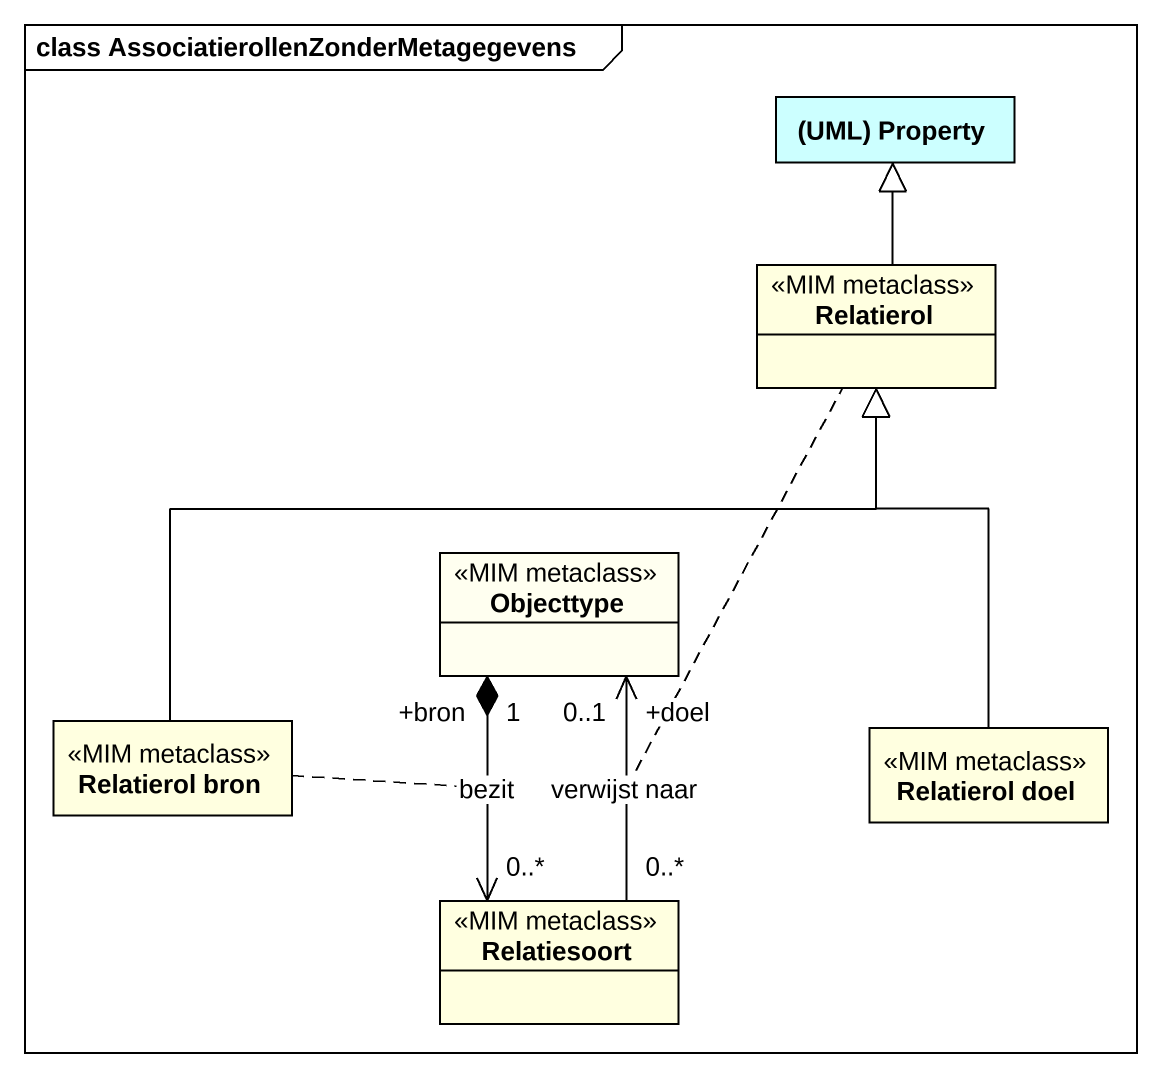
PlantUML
@startuml
mainframe class AssociatierollenZonderMetagegevens
hide circle
hide empty members
class "(UML) Property" as UML_Property #CCFFFF
class Relatierol <<MIM metaclass>> #FFFFE0
class Objecttype <<MIM metaclass>> #FFFFF0
class "Relatierol bron" as Relatierol_bron <<MIM metaclass>> #FFFFE0
class "Relatierol doel" as Relatierol_doel <<MIM metaclass>> #FFFFE0
class Relatiesoort <<MIM metaclass>> #FFFFE0
Relatierol -up-|> UML_Property
Objecttype "+doel\n0..1" <-- "0..*" Relatiesoort : verwijst naar
(Objecttype, Relatiesoort) .. Relatierol
Objecttype "+bron\n1" *--> "0..*" Relatiesoort : bezit
(Objecttype, Relatiesoort) .. Relatierol_bron
Relatierol_bron -up-|> Relatierol
Relatierol_doel -up-|> Relatierol
@enduml
